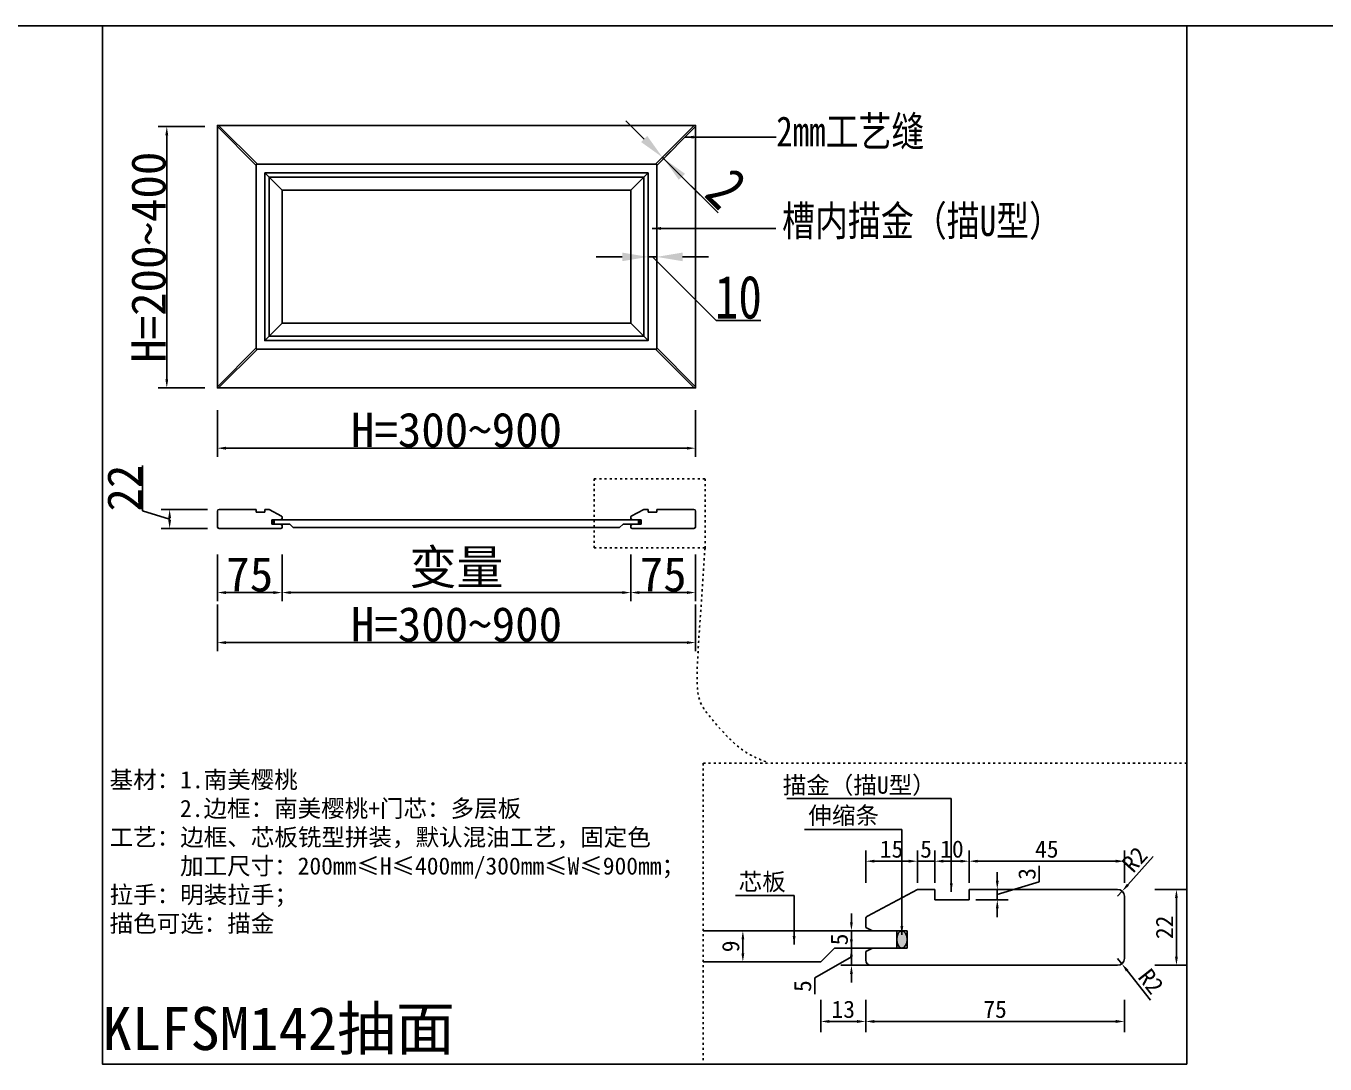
# Model space of a CAD drawing. Header units: millimetres. Extents: x 85186 to 129000, y -77269 to -36327.
# Drawn here: x 88328 to 89834, y -70512 to -69308 of the extents above; entities that cross this region are included whole.
import ezdxf

# ---------------------------------------------------------------- set-up
doc = ezdxf.new("R2010")
doc.units = ezdxf.units.MM
doc.linetypes.add('100', pattern=[30, 12, -18])
doc.layers.add('粗实线', color=7, linetype='Continuous')
doc.layers.add('细实线', color=251, linetype='Continuous')
doc.styles.add('KLF-1_宋体', font='SimSun.ttf')
doc.styles.get("Standard").update_dxf_attribs({"font": 'SimSun.ttf'})
doc.styles.add('ZB_宋体', font='SimSun.ttf')
doc.styles.add('宋体', font='SimSun.ttf', dxfattribs={"width": 0.8})
doc.dimstyles.new('ZB16-1.0+4倍大样', dxfattribs={"dimscale": 10, "dimtxt": 2, "dimasz": 1, "dimexe": 1.25, "dimexo": 0.625, "dimgap": 0.4, "dimtad": 1, "dimdec": 1, "dimlfac": 0.25, "dimtxsty": 'Standard', "dimcen": 2.5, "dimclrd": 144, "dimclre": 144, "dimclrt": 4, "dimadec": 0, "dimazin": 0, "dimtfac": 1, "dimtdec": 1, "dimtmove": 1, "dimatfit": 3, "dimfxlon": 1, "dimarcsym": 0})
doc.dimstyles.new('客来福标注小', dxfattribs={"dimscale": 20, "dimtxt": 2, "dimasz": 0.5, "dimexe": 0.5, "dimexo": 0, "dimgap": 0.05, "dimtad": 1, "dimdec": 0, "dimzin": 0, "dimdsep": 46, "dimtxsty": 'Standard', "dimcen": 0, "dimclrd": 256, "dimclre": 256, "dimclrt": 256, "dimadec": 0, "dimazin": 0, "dimtfac": 1, "dimtdec": 0, "dimtofl": 0, "dimtmove": 1, "dimatfit": 3, "dimfxl": 2.2, "dimfxlon": 1, "dimtolj": 1, "dimtzin": 0, "dimarcsym": 0})
doc.dimstyles.new('客来福衣柜标注大', dxfattribs={"dimscale": 20, "dimtxt": 2.5, "dimasz": 1.5, "dimexe": 0.6, "dimexo": 0, "dimgap": 0.1, "dimtad": 1, "dimdec": 0, "dimzin": 0, "dimdsep": 46, "dimtxsty": '宋体', "dimcen": 0, "dimclrd": 251, "dimclre": 251, "dimclrt": 256, "dimadec": 0, "dimazin": 0, "dimtfac": 1, "dimtdec": 0, "dimtofl": 0, "dimtmove": 1, "dimatfit": 3, "dimfxl": 3.8, "dimfxlon": 1, "dimtolj": 1, "dimtzin": 0, "dimarcsym": 0})

# ---------------------------------------------------------------- blocks, each defined once
blk = doc.blocks.new('*D2775')
at = {"lineweight": -2, "transparency": 16777216}
for p, q in [((88535.6, -69424.9), (88481.6, -69424.9)), ((88491.6, -69717.9), (88491.6, -69434.9)), ((88535.6, -69727.9), (88481.6, -69727.9))]:
    blk.add_line(p, q, dxfattribs=at)
at = {"transparency": 16777216}
for points in [[(88489.9, -69434.9), (88493.2, -69434.9), (88491.6, -69424.9)], [(88489.9, -69717.9), (88493.2, -69717.9), (88491.6, -69727.9)]]:
    blk.add_solid(points, dxfattribs=at)
at = {"layer": 'Defpoints', "color": 0, "transparency": 16777216}
for p in [(88491.6, -69424.9), (88593.8, -69424.9, 0), (88593.8, -69727.9, 0)]:
    blk.add_point(p, dxfattribs=at)
at = {"transparency": 16777216, "insert": (88470.6, -69576.4), "char_height": 40, "attachment_point": 5, "rotation": 90, "style": 'KLF-1_宋体'}
blk.add_mtext('\\A1;H=200~400', dxfattribs=at)
blk = doc.blocks.new('*D2776')
at = {"lineweight": -2, "transparency": 16777216}
for p, q in [((88550.2, -69753.8), (88550.2, -69807.8)), ((89104.5, -69753.8), (89104.5, -69807.8)), ((88560.2, -69797.8), (89094.5, -69797.8))]:
    blk.add_line(p, q, dxfattribs=at)
at = {"transparency": 16777216}
for points in [[(88560.2, -69796.1), (88560.2, -69799.5), (88550.2, -69797.8)], [(89094.5, -69796.1), (89094.5, -69799.5), (89104.5, -69797.8)]]:
    blk.add_solid(points, dxfattribs=at)
at = {"layer": 'Defpoints', "color": 0, "transparency": 16777216}
for p in [(89104.5, -69658.6, 0), (88550.2, -69705, 0), (89104.5, -69797.8)]:
    blk.add_point(p, dxfattribs=at)
at = {"transparency": 16777216, "insert": (88827.4, -69776.8), "char_height": 40, "attachment_point": 5, "style": 'KLF-1_宋体'}
blk.add_mtext('\\A1;H=300~900', dxfattribs=at)
blk = doc.blocks.new('*D2777')
at = {"color": 251, "linetype": 'ByBlock', "lineweight": -2, "ltscale": 6, "transparency": 16777216}
for p, q in [((89044.9, -69439.3), (89023.7, -69418.1)), ((89062.8, -69463.8), (89074.6, -69452)), ((89064.2, -69465.2), (89076.1, -69453.4)), ((89067.6, -69461.9), (89066.2, -69460.5)), ((89130.6, -69524.9), (89067.6, -69461.9)), ((89088.8, -69483.1), (89110, -69504.3))]:
    blk.add_line(p, q, dxfattribs=at)
at = {"color": 251, "linetype": 'ByBlock', "ltscale": 6, "transparency": 16777216}
for points in [[(89048.5, -69435.7), (89041.4, -69442.8), (89066.2, -69460.5)], [(89092.3, -69479.6), (89085.2, -69486.6), (89067.6, -69461.9)]]:
    blk.add_solid(points, dxfattribs=at)
at = {"layer": 'Defpoints', "color": 0, "linetype": 'ByBlock', "ltscale": 6, "transparency": 16777216}
for p in [(89062.8, -69463.8), (89064.2, -69465.2), (89066.2, -69460.5)]:
    blk.add_point(p, dxfattribs=at)
at = {"linetype": 'ByBlock', "ltscale": 6, "transparency": 16777216, "insert": (89140.5, -69496.6), "char_height": 50, "attachment_point": 5, "rotation": 315, "style": '宋体'}
blk.add_mtext('\\A1;2', dxfattribs=at)
blk = doc.blocks.new('*D2778')
at = {"color": 251, "linetype": 'ByBlock', "lineweight": -2, "ltscale": 6, "transparency": 16777216}
for p, q in [((89049.5, -69547.8), (89049.5, -69588)), ((89059.5, -69547.8), (89059.5, -69588)), ((89019.5, -69576), (88989.5, -69576)), ((89049.5, -69576), (89059.5, -69576)), ((89054.5, -69576), (89128.3, -69649.9)), ((89089.5, -69576), (89119.5, -69576)), ((89128.3, -69649.9), (89180.1, -69649.9))]:
    blk.add_line(p, q, dxfattribs=at)
at = {"color": 251, "linetype": 'ByBlock', "ltscale": 6, "transparency": 16777216}
for points in [[(89019.5, -69571), (89019.5, -69581), (89049.5, -69576)], [(89089.5, -69571), (89089.5, -69581), (89059.5, -69576)]]:
    blk.add_solid(points, dxfattribs=at)
at = {"layer": 'Defpoints', "color": 0, "linetype": 'ByBlock', "ltscale": 6, "transparency": 16777216}
for p in [(89049.5, -69547.8), (89059.5, -69547.8), (89059.5, -69576)]:
    blk.add_point(p, dxfattribs=at)
at = {"linetype": 'ByBlock', "ltscale": 6, "transparency": 16777216, "insert": (89154.2, -69622.9), "char_height": 50, "attachment_point": 5, "style": '宋体'}
blk.add_mtext('\\A1;10', dxfattribs=at)
blk = doc.blocks.new('*D2779')
at = {"lineweight": -2, "transparency": 16777216}
for p, q in [((88550.2, -69921.2), (88550.2, -69975.2)), ((88625.2, -69921.2), (88625.2, -69975.2)), ((88560.2, -69965.2), (88615.2, -69965.2))]:
    blk.add_line(p, q, dxfattribs=at)
at = {"transparency": 16777216}
for points in [[(88560.2, -69963.5), (88560.2, -69966.9), (88550.2, -69965.2)], [(88615.2, -69963.5), (88615.2, -69966.9), (88625.2, -69965.2)]]:
    blk.add_solid(points, dxfattribs=at)
at = {"layer": 'Defpoints', "color": 0, "transparency": 16777216}
for p in [(88550.2, -69892.1), (88625.2, -69890.9), (88625.2, -69965.2)]:
    blk.add_point(p, dxfattribs=at)
at = {"transparency": 16777216, "insert": (88587.7, -69944.2), "char_height": 40, "attachment_point": 5, "style": 'KLF-1_宋体'}
blk.add_mtext('\\A1;75', dxfattribs=at)
blk = doc.blocks.new('*D2780')
at = {"lineweight": -2, "transparency": 16777216}
for p, q in [((88625.2, -69921.2), (88625.2, -69975.2)), ((89029.5, -69921.2), (89029.5, -69975.2)), ((88635.2, -69965.2), (89019.5, -69965.2))]:
    blk.add_line(p, q, dxfattribs=at)
at = {"transparency": 16777216}
for points in [[(88635.2, -69963.5), (88635.2, -69966.9), (88625.2, -69965.2)], [(89019.5, -69963.5), (89019.5, -69966.9), (89029.5, -69965.2)]]:
    blk.add_solid(points, dxfattribs=at)
at = {"layer": 'Defpoints', "color": 0, "transparency": 16777216}
for p in [(88625.2, -69890.9), (89029.5, -69900.3, 0), (89029.5, -69965.2)]:
    blk.add_point(p, dxfattribs=at)
at = {"transparency": 16777216, "insert": (88827.4, -69937.9), "char_height": 40, "attachment_point": 5, "style": 'KLF-1_宋体'}
blk.add_mtext('\\A1;变量', dxfattribs=at)
blk = doc.blocks.new('*D2781')
at = {"lineweight": -2, "transparency": 16777216}
for p, q in [((89029.5, -69921.2), (89029.5, -69975.2)), ((89104.5, -69921.2), (89104.5, -69975.2)), ((89039.5, -69965.2), (89094.5, -69965.2))]:
    blk.add_line(p, q, dxfattribs=at)
at = {"transparency": 16777216}
for points in [[(89039.5, -69963.5), (89039.5, -69966.9), (89029.5, -69965.2)], [(89094.5, -69963.5), (89094.5, -69966.9), (89104.5, -69965.2)]]:
    blk.add_solid(points, dxfattribs=at)
at = {"layer": 'Defpoints', "color": 0, "transparency": 16777216}
for p in [(89104.5, -69892.1), (89029.5, -69900.3), (89104.5, -69965.2)]:
    blk.add_point(p, dxfattribs=at)
at = {"transparency": 16777216, "insert": (89067, -69944.2), "char_height": 40, "attachment_point": 5, "style": 'KLF-1_宋体'}
blk.add_mtext('\\A1;75', dxfattribs=at)
blk = doc.blocks.new('*D2782')
at = {"lineweight": -2, "transparency": 16777216}
for p, q in [((88463.4, -69870.4), (88463.4, -69817.7)), ((88494.9, -69879.9), (88463.4, -69870.4)), ((88538.9, -69868.9), (88484.9, -69868.9)), ((88538.9, -69890.9), (88484.9, -69890.9)), ((88494.9, -69880.9), (88494.9, -69878.9))]:
    blk.add_line(p, q, dxfattribs=at)
at = {"transparency": 16777216}
for points in [[(88493.2, -69878.9), (88496.5, -69878.9), (88494.9, -69868.9)], [(88493.2, -69880.9), (88496.5, -69880.9), (88494.9, -69890.9)]]:
    blk.add_solid(points, dxfattribs=at)
at = {"layer": 'Defpoints', "color": 0, "transparency": 16777216}
for p in [(88494.9, -69868.9), (88576.7, -69868.9), (88576.7, -69890.9)]:
    blk.add_point(p, dxfattribs=at)
at = {"transparency": 16777216, "insert": (88442.4, -69844.1), "char_height": 40, "attachment_point": 5, "rotation": 90, "style": 'KLF-1_宋体'}
blk.add_mtext('\\A1;22', dxfattribs=at)
blk = doc.blocks.new('*D2783')
at = {"lineweight": -2, "transparency": 16777216}
for p, q in [((88550.2, -69979.2), (88550.2, -70033.2)), ((89104.5, -69979.2), (89104.5, -70033.2)), ((88560.2, -70023.2), (89094.5, -70023.2))]:
    blk.add_line(p, q, dxfattribs=at)
at = {"transparency": 16777216}
for points in [[(88560.2, -70021.5), (88560.2, -70024.9), (88550.2, -70023.2)], [(89094.5, -70021.5), (89094.5, -70024.9), (89104.5, -70023.2)]]:
    blk.add_solid(points, dxfattribs=at)
at = {"layer": 'Defpoints', "color": 0, "transparency": 16777216}
for p in [(89104.5, -69884), (88550.2, -69930.4, 0), (89104.5, -70023.2)]:
    blk.add_point(p, dxfattribs=at)
at = {"transparency": 16777216, "insert": (88827.4, -70002.2), "char_height": 40, "attachment_point": 5, "style": 'KLF-1_宋体'}
blk.add_mtext('\\A1;H=300~900', dxfattribs=at)
blk = doc.blocks.new('*D2784')
at = {"color": 144, "lineweight": -2, "transparency": 16777216}
for p, q in [((89184.4, -70357.4), (89146.9, -70357.4)), ((89159.4, -70383.4), (89159.4, -70367.4)), ((89184.4, -70393.4), (89146.9, -70393.4))]:
    blk.add_line(p, q, dxfattribs=at)
at = {"color": 144, "transparency": 16777216}
for points in [[(89157.8, -70367.4), (89161.1, -70367.4), (89159.4, -70357.4)], [(89157.8, -70383.4), (89161.1, -70383.4), (89159.4, -70393.4)]]:
    blk.add_solid(points, dxfattribs=at)
at = {"layer": 'Defpoints', "color": 0, "transparency": 16777216}
for p in [(89159.4, -70357.4), (89232.8, -70357.4), (89232.8, -70393.4)]:
    blk.add_point(p, dxfattribs=at)
at = {"color": 4, "transparency": 16777216, "insert": (89145.4, -70375.4), "char_height": 20, "attachment_point": 5, "rotation": 90}
blk.add_mtext('9', dxfattribs=at)
blk = doc.blocks.new('*D2785')
at = {"color": 144, "lineweight": -2, "transparency": 16777216}
for p, q in [((89301.8, -70437.5), (89301.8, -70475)), ((89601.8, -70437.5), (89601.8, -70475)), ((89311.8, -70462.5), (89591.8, -70462.5))]:
    blk.add_line(p, q, dxfattribs=at)
at = {"color": 144, "transparency": 16777216}
for points in [[(89311.8, -70460.8), (89311.8, -70464.2), (89301.8, -70462.5)], [(89591.8, -70460.8), (89591.8, -70464.2), (89601.8, -70462.5)]]:
    blk.add_solid(points, dxfattribs=at)
at = {"layer": 'Defpoints', "color": 0, "transparency": 16777216}
for p in [(89301.8, -70343.8), (89601.8, -70343.8), (89601.8, -70462.5)]:
    blk.add_point(p, dxfattribs=at)
at = {"color": 4, "transparency": 16777216, "insert": (89451.8, -70448.5), "char_height": 20, "attachment_point": 5}
blk.add_mtext('75', dxfattribs=at)
blk = doc.blocks.new('*D2786')
at = {"color": 144, "lineweight": -2, "transparency": 16777216}
for p, q in [((89637.1, -70309.4), (89674.6, -70309.4)), ((89662.1, -70387.4), (89662.1, -70319.4)), ((89637.1, -70397.4), (89674.6, -70397.4))]:
    blk.add_line(p, q, dxfattribs=at)
at = {"color": 144, "transparency": 16777216}
for points in [[(89660.4, -70319.4), (89663.7, -70319.4), (89662.1, -70309.4)], [(89660.4, -70387.4), (89663.7, -70387.4), (89662.1, -70397.4)]]:
    blk.add_solid(points, dxfattribs=at)
at = {"layer": 'Defpoints', "color": 0, "transparency": 16777216}
for p in [(89541, -70309.4), (89662.1, -70309.4), (89541, -70397.4)]:
    blk.add_point(p, dxfattribs=at)
at = {"color": 4, "transparency": 16777216, "insert": (89648.1, -70353.4), "char_height": 20, "attachment_point": 5, "rotation": 90}
blk.add_mtext('22', dxfattribs=at)
blk = doc.blocks.new('*D2787')
at = {"color": 144, "lineweight": -2, "transparency": 16777216}
for p, q in [((89249.8, -70437.5), (89249.8, -70475)), ((89301.8, -70437.5), (89301.8, -70475)), ((89259.8, -70462.5), (89291.8, -70462.5))]:
    blk.add_line(p, q, dxfattribs=at)
at = {"color": 144, "transparency": 16777216}
for points in [[(89259.8, -70460.8), (89259.8, -70464.2), (89249.8, -70462.5)], [(89291.8, -70460.8), (89291.8, -70464.2), (89301.8, -70462.5)]]:
    blk.add_solid(points, dxfattribs=at)
at = {"layer": 'Defpoints', "color": 0, "transparency": 16777216}
for p in [(89301.8, -70386.4), (89249.8, -70393.4), (89301.8, -70462.5)]:
    blk.add_point(p, dxfattribs=at)
at = {"color": 4, "transparency": 16777216, "insert": (89275.8, -70448.5), "char_height": 20, "attachment_point": 5}
blk.add_mtext('13', dxfattribs=at)
blk = doc.blocks.new('*D2788')
at = {"color": 144, "lineweight": -2, "transparency": 16777216}
for p, q in [((89301.8, -70301.7), (89301.8, -70264.2)), ((89361.8, -70301.7), (89361.8, -70264.2)), ((89311.8, -70276.7), (89351.8, -70276.7))]:
    blk.add_line(p, q, dxfattribs=at)
at = {"color": 144, "transparency": 16777216}
for points in [[(89311.8, -70275), (89311.8, -70278.3), (89301.8, -70276.7)], [(89351.8, -70275), (89351.8, -70278.3), (89361.8, -70276.7)]]:
    blk.add_solid(points, dxfattribs=at)
at = {"layer": 'Defpoints', "color": 0, "transparency": 16777216}
for p in [(89361.8, -70276.7), (89361.8, -70328.1), (89301.8, -70367.3)]:
    blk.add_point(p, dxfattribs=at)
at = {"color": 4, "transparency": 16777216, "insert": (89331.8, -70262.7), "char_height": 20, "attachment_point": 5}
blk.add_mtext('15', dxfattribs=at)
blk = doc.blocks.new('*D2789')
at = {"color": 144, "lineweight": -2, "transparency": 16777216}
for p, q in [((89381.8, -70301.7), (89381.8, -70264.2)), ((89421.8, -70301.7), (89421.8, -70264.2)), ((89391.8, -70276.7), (89411.8, -70276.7))]:
    blk.add_line(p, q, dxfattribs=at)
at = {"color": 144, "transparency": 16777216}
for points in [[(89391.8, -70275), (89391.8, -70278.3), (89381.8, -70276.7)], [(89411.8, -70275), (89411.8, -70278.3), (89421.8, -70276.7)]]:
    blk.add_solid(points, dxfattribs=at)
at = {"layer": 'Defpoints', "color": 0, "transparency": 16777216}
for p in [(89421.8, -70276.7), (89381.8, -70309.4), (89421.8, -70309.4)]:
    blk.add_point(p, dxfattribs=at)
at = {"color": 4, "transparency": 16777216, "insert": (89401.8, -70262.7), "char_height": 20, "attachment_point": 5}
blk.add_mtext('10', dxfattribs=at)
blk = doc.blocks.new('*D2790')
at = {"color": 144, "lineweight": -2, "transparency": 16777216}
for p, q in [((89421.8, -70301.7), (89421.8, -70264.2)), ((89601.8, -70301.7), (89601.8, -70264.2)), ((89431.8, -70276.7), (89591.8, -70276.7))]:
    blk.add_line(p, q, dxfattribs=at)
at = {"color": 144, "transparency": 16777216}
for points in [[(89431.8, -70275), (89431.8, -70278.3), (89421.8, -70276.7)], [(89591.8, -70275), (89591.8, -70278.3), (89601.8, -70276.7)]]:
    blk.add_solid(points, dxfattribs=at)
at = {"layer": 'Defpoints', "color": 0, "transparency": 16777216}
for p in [(89601.8, -70276.7), (89421.8, -70315.4), (89601.8, -70343.8)]:
    blk.add_point(p, dxfattribs=at)
at = {"color": 4, "transparency": 16777216, "insert": (89511.8, -70262.7), "char_height": 20, "attachment_point": 5}
blk.add_mtext('45', dxfattribs=at)
blk = doc.blocks.new('*D2791')
at = {"color": 144, "lineweight": -2, "transparency": 16777216}
for p, q in [((89361.8, -70301.7), (89361.8, -70264.2)), ((89381.8, -70301.7), (89381.8, -70264.2)), ((89351.8, -70276.7), (89341.8, -70276.7)), ((89381.8, -70276.7), (89361.8, -70276.7)), ((89391.8, -70276.7), (89401.8, -70276.7))]:
    blk.add_line(p, q, dxfattribs=at)
at = {"color": 144, "transparency": 16777216}
for points in [[(89351.8, -70275), (89351.8, -70278.3), (89361.8, -70276.7)], [(89391.8, -70275), (89391.8, -70278.3), (89381.8, -70276.7)]]:
    blk.add_solid(points, dxfattribs=at)
at = {"layer": 'Defpoints', "color": 0, "transparency": 16777216}
for p in [(89361.8, -70276.7), (89361.8, -70309.4), (89381.8, -70309.4)]:
    blk.add_point(p, dxfattribs=at)
at = {"color": 4, "transparency": 16777216, "insert": (89371.8, -70262.7), "char_height": 20, "attachment_point": 5}
blk.add_mtext('5', dxfattribs=at)
blk = doc.blocks.new('*D2792')
at = {"color": 144, "lineweight": -2, "transparency": 16777216}
for p, q in [((89502.9, -70300.8), (89502.9, -70282)), ((89454.4, -70299.4), (89454.4, -70289.4)), ((89429.4, -70309.4), (89466.9, -70309.4)), ((89454.4, -70315.4), (89502.9, -70300.8)), ((89454.4, -70309.4), (89454.4, -70321.4)), ((89454.4, -70309.4), (89454.4, -70321.4)), ((89429.4, -70321.4), (89466.9, -70321.4)), ((89454.4, -70331.4), (89454.4, -70341.4))]:
    blk.add_line(p, q, dxfattribs=at)
at = {"color": 144, "transparency": 16777216}
for points in [[(89452.7, -70299.4), (89456, -70299.4), (89454.4, -70309.4)], [(89452.7, -70331.4), (89456, -70331.4), (89454.4, -70321.4)]]:
    blk.add_solid(points, dxfattribs=at)
at = {"layer": 'Defpoints', "color": 0, "transparency": 16777216}
for p in [(89421.8, -70309.4), (89421.8, -70321.4), (89454.4, -70321.4)]:
    blk.add_point(p, dxfattribs=at)
at = {"color": 4, "transparency": 16777216, "insert": (89488.9, -70291.4), "char_height": 20, "attachment_point": 5, "rotation": 90}
blk.add_mtext('3', dxfattribs=at)
blk = doc.blocks.new('*D2793')
at = {"color": 144, "lineweight": -2, "transparency": 16777216}
for p, q in [((89285.3, -70347.4), (89285.3, -70337.4)), ((89310.3, -70357.4), (89272.8, -70357.4)), ((89285.3, -70377.4), (89285.3, -70357.4)), ((89310.3, -70377.4), (89272.8, -70377.4)), ((89285.3, -70387.4), (89285.3, -70397.4))]:
    blk.add_line(p, q, dxfattribs=at)
at = {"color": 144, "transparency": 16777216}
for points in [[(89283.6, -70347.4), (89286.9, -70347.4), (89285.3, -70357.4)], [(89283.6, -70387.4), (89286.9, -70387.4), (89285.3, -70377.4)]]:
    blk.add_solid(points, dxfattribs=at)
at = {"layer": 'Defpoints', "color": 0, "transparency": 16777216}
for p in [(89285.3, -70357.4), (89321.7, -70357.4), (89321.7, -70377.4)]:
    blk.add_point(p, dxfattribs=at)
at = {"color": 4, "transparency": 16777216, "insert": (89271.3, -70367.4), "char_height": 20, "attachment_point": 5, "rotation": 90}
blk.add_mtext('5', dxfattribs=at)
blk = doc.blocks.new('*D2794')
at = {"color": 144, "lineweight": -2, "transparency": 16777216}
for p, q in [((89285.3, -70367.4), (89285.3, -70357.4)), ((89285.3, -70387.4), (89242.8, -70412)), ((89310.3, -70377.4), (89272.8, -70377.4)), ((89285.3, -70377.4), (89285.3, -70397.4)), ((89285.3, -70377.4), (89285.3, -70397.4)), ((89310.3, -70397.4), (89272.8, -70397.4)), ((89242.8, -70412), (89242.8, -70430.9)), ((89285.3, -70407.4), (89285.3, -70417.4))]:
    blk.add_line(p, q, dxfattribs=at)
at = {"color": 144, "transparency": 16777216}
for points in [[(89283.6, -70367.4), (89286.9, -70367.4), (89285.3, -70377.4)], [(89283.6, -70407.4), (89286.9, -70407.4), (89285.3, -70397.4)]]:
    blk.add_solid(points, dxfattribs=at)
at = {"layer": 'Defpoints', "color": 0, "transparency": 16777216}
for p in [(89321.7, -70377.4), (89285.3, -70397.4), (89321.7, -70397.4)]:
    blk.add_point(p, dxfattribs=at)
at = {"color": 4, "transparency": 16777216, "insert": (89228.8, -70421.5), "char_height": 20, "attachment_point": 5, "rotation": 90}
blk.add_mtext('5', dxfattribs=at)
blk = doc.blocks.new('*D2795')
at = {"color": 144, "lineweight": -2, "transparency": 16777216}
for p, q in [((89635.2, -70271.3), (89605.9, -70304)), ((89593.8, -70317.4), (89599.2, -70311.4))]:
    blk.add_line(p, q, dxfattribs=at)
at = {"color": 144, "transparency": 16777216}
blk.add_solid([(89604.6, -70302.9), (89607.1, -70305.1), (89599.2, -70311.4)], dxfattribs=at)
at = {"layer": 'Defpoints', "color": 0, "transparency": 16777216}
for p in [(89599.2, -70311.4), (89593.8, -70317.4)]:
    blk.add_point(p, dxfattribs=at)
at = {"color": 4, "transparency": 16777216, "insert": (89613.5, -70274.6), "char_height": 20, "attachment_point": 5, "rotation": 48.0417}
blk.add_mtext('R2', dxfattribs=at)
blk = doc.blocks.new('*D2796')
at = {"color": 144, "lineweight": -2, "transparency": 16777216}
for p, q in [((89593.8, -70389.4), (89598.8, -70395.7)), ((89632.1, -70438), (89605, -70403.5))]:
    blk.add_line(p, q, dxfattribs=at)
at = {"color": 144, "transparency": 16777216}
blk.add_solid([(89606.3, -70402.5), (89603.6, -70404.6), (89598.8, -70395.7)], dxfattribs=at)
at = {"layer": 'Defpoints', "color": 0, "transparency": 16777216}
for p in [(89593.8, -70389.4), (89598.8, -70395.7)]:
    blk.add_point(p, dxfattribs=at)
at = {"color": 4, "transparency": 16777216, "insert": (89632.6, -70416), "char_height": 20, "attachment_point": 5, "rotation": 308.2195}
blk.add_mtext('R2', dxfattribs=at)

msp = doc.modelspace()

# ---------------------------------------------------------------- hatches: boundary and pattern name
at = {"layer": '细实线'}
h = msp.add_hatch(color=256, dxfattribs=at)
edge = h.paths.add_edge_path()
edge.add_ellipse((88614.706, -69883.378), major_axis=(0, 2.5), ratio=0.6, start_angle=90, end_angle=180, ccw=False)
edge.add_ellipse((88614.706, -69883.378), major_axis=(0, 2.5), ratio=0.6, start_angle=0, end_angle=90, ccw=False)
edge.add_ellipse((88614.706, -69883.378), major_axis=(0, 2.5), ratio=0.6, start_angle=180, end_angle=360, ccw=False)
h = msp.add_hatch(color=256, dxfattribs=at)
edge = h.paths.add_edge_path()
edge.add_ellipse((89040.014, -69883.378), major_axis=(0, 2.5), ratio=0.6, start_angle=180, end_angle=270)
edge.add_ellipse((89040.014, -69883.378), major_axis=(0, 2.5), ratio=0.6, start_angle=270, end_angle=360)
edge.add_ellipse((89040.014, -69883.378), major_axis=(0, 2.5), ratio=0.6, start_angle=0, end_angle=180)
h = msp.add_hatch(color=256, dxfattribs=at)
edge = h.paths.add_edge_path()
edge.add_ellipse((89343.817, -70367.384), major_axis=(0, 10), ratio=0.6, start_angle=180, end_angle=270)
edge.add_ellipse((89343.817, -70367.384), major_axis=(0, 10), ratio=0.6, start_angle=270, end_angle=360)
edge.add_ellipse((89343.817, -70367.384), major_axis=(0, 10), ratio=0.6, start_angle=0, end_angle=180)

# ---------------------------------------------------------------- linework, layer by layer
for p, q in [((85317.175, -69308.236), (128998.286, -69308.236)), ((89674.054, -69308.236), (88416.93, -69308.236)), ((88416.93, -69308.236), (89674.054, -69308.236)), ((88962.714, -69308.236), (88631.556, -69308.236)), ((89100.824, -69308.236), (88962.714, -69308.236)), ((88962.714, -69308.236), (89439.853, -69308.236)), ((89439.853, -69308.236), (89100.824, -69308.236)), ((89674.054, -69308.236), (89439.853, -69308.236)), ((89674.054, -69308.236), (89439.853, -69308.236)), ((88634.206, -69885.878), (88638.206, -69889.878)), ((89020.514, -69885.878, 0), (89016.514, -69889.878, 0)), ((89265.817, -70377.384), (89249.817, -70393.384)), ((88416.93, -70511.858), (89674.054, -70511.858))]:
    msp.add_line(p, q)
at = {"color": 0}
msp.add_line((88416.93, -70511.858), (88416.93, -69308.236), dxfattribs=at)
at = {"color": 3}
for q in [(88416.93, -69308.236), (89674.054, -70511.858)]:
    msp.add_line((89674.054, -69308.236), q, dxfattribs=at)
at = {"color": 0}
for points in [[(88416.93, -69308.236), (89674.054, -69308.236), (89674.054, -70511.858), (88416.93, -70511.858)], [(88550.206, -69423.532), (89104.42, -69423.532), (89104.42, -69727.947), (88550.206, -69727.947)]]:
    msp.add_lwpolyline(points, close=True, dxfattribs=at)
at = {"color": 2}
msp.add_lwpolyline([(88550.206, -69727.947), (89104.42, -69727.947), (89104.42, -69423.532), (88550.206, -69423.532)], close=True, dxfattribs=at)
at = {"color": 251, "linetype": '100', "ltscale": 0.2}
for points in [[(88987.079, -69833.419), (89115.521, -69833.419), (89115.521, -69913.491), (88987.079, -69913.491)], [(89674.054, -70163.159), (89113.519, -70163.159), (89113.519, -70511.858), (89674.054, -70511.858)]]:
    msp.add_lwpolyline(points, close=True, dxfattribs=at)
msp.add_open_spline([(89115.521, -69913.491), (89104.514, -70082.815), (89098.131, -70082.815), (89157.691, -70152.717), (89182.49, -70159.482), (89189.577, -70163.159)], degree=3, knots=[0, 0, 0, 0, 104.12393614, 163.86704004, 188.21827368, 188.21827368, 188.21827368, 188.21827368], dxfattribs=at)
at = {"layer": '粗实线'}
for p, q in [((88550.206, -69870.878), (88550.206, -69888.878)), ((88595.206, -69868.878), (88552.206, -69868.878)), ((88595.206, -69868.878), (88595.206, -69871.878)), ((88605.206, -69871.878), (88595.206, -69871.878)), ((88610.206, -69868.878), (88605.206, -69868.878)), ((88605.206, -69868.878), (88605.206, -69871.878)), ((88624.676, -69876.595), (88610.206, -69868.878)), ((88625.206, -69879.878), (88625.206, -69877.478)), ((89029.514, -69879.878, 0), (89029.514, -69877.478, 0)), ((89030.043, -69876.595, 0), (89044.514, -69868.878, 0)), ((89044.514, -69868.878, 0), (89049.514, -69868.878, 0)), ((89049.514, -69868.878, 0), (89049.514, -69871.878, 0)), ((89049.514, -69871.878, 0), (89059.514, -69871.878, 0)), ((89059.514, -69868.878, 0), (89102.514, -69868.878, 0)), ((89059.514, -69868.878, 0), (89059.514, -69871.878, 0)), ((89104.514, -69870.878, 0), (89104.514, -69888.878, 0)), ((88552.206, -69890.878), (88623.706, -69890.878)), ((88613.206, -69880.878), (88623.206, -69880.878)), ((88613.206, -69885.878), (88613.206, -69880.878)), ((88613.206, -69885.878), (88623.206, -69885.878)), ((88616.206, -69885.878), (88616.206, -69880.878)), ((88616.206, -69880.878), (88668.949, -69880.878)), ((88634.206, -69885.878), (88616.206, -69885.878)), ((88625.206, -69879.878), (88623.206, -69880.878)), ((88625.206, -69886.878), (88623.206, -69885.878)), ((88625.206, -69889.378), (88625.206, -69886.878)), ((88638.206, -69889.878), (88668.974, -69889.878)), ((89016.514, -69889.878, 0), (88656.644, -69889.878)), ((89038.514, -69880.878, 0), (88656.669, -69880.878)), ((89020.514, -69885.878, 0), (89038.514, -69885.878, 0)), ((89029.514, -69879.878, 0), (89031.514, -69880.878, 0)), ((89029.514, -69886.878, 0), (89031.514, -69885.878, 0)), ((89029.514, -69889.378, 0), (89029.514, -69886.878, 0)), ((89102.514, -69890.878, 0), (89031.014, -69890.878, 0)), ((89041.514, -69880.878, 0), (89031.514, -69880.878, 0)), ((89041.514, -69885.878, 0), (89031.514, -69885.878, 0)), ((89038.514, -69885.878, 0), (89038.514, -69880.878, 0)), ((89041.514, -69885.878, 0), (89041.514, -69880.878, 0)), ((89303.934, -70340.255), (89361.817, -70309.384)), ((89361.817, -70309.384), (89381.817, -70309.384)), ((89421.817, -70309.384), (89593.817, -70309.384)), ((89601.817, -70317.384), (89601.817, -70389.384)), ((89301.817, -70353.384), (89301.817, -70343.784)), ((89337.817, -70357.384), (89113.519, -70357.384)), ((89301.817, -70353.384), (89309.817, -70357.384)), ((89349.817, -70357.384), (89309.817, -70357.384)), ((89337.817, -70377.384), (89337.817, -70357.384)), ((89349.817, -70377.384), (89349.817, -70357.384)), ((89265.817, -70377.384), (89337.817, -70377.384)), ((89301.817, -70381.384), (89309.817, -70377.384)), ((89301.817, -70391.384), (89301.817, -70381.384)), ((89349.817, -70377.384), (89309.817, -70377.384)), ((89249.817, -70393.384), (89113.519, -70393.384)), ((89593.817, -70397.384), (89307.817, -70397.384))]:
    msp.add_line(p, q, dxfattribs=at)
at = {"layer": '粗实线', "color": 1}
for p, q in [((89381.817, -70309.384), (89381.817, -70321.384)), ((89421.817, -70309.384), (89421.817, -70321.384)), ((89381.817, -70321.384), (89421.817, -70321.384))]:
    msp.add_line(p, q, dxfattribs=at)
at = {"layer": '粗实线'}
for points in [[(88550.206, -69423.532), (89104.514, -69423.532), (89104.514, -69727.947), (88550.206, -69727.947)], [(88625.206, -69498.532), (89029.514, -69498.532), (89029.514, -69652.947), (88625.206, -69652.947)]]:
    msp.add_lwpolyline(points, close=True, dxfattribs=at)
at = {"layer": '粗实线', "color": 1}
for points in [[(88595.206, -69468.532), (89059.514, -69468.532), (89059.514, -69682.947), (88595.206, -69682.947)], [(88605.206, -69478.532), (89049.514, -69478.532), (89049.514, -69672.947), (88605.206, -69672.947)]]:
    msp.add_lwpolyline(points, close=True, dxfattribs=at)
at = {"layer": '粗实线'}
for centre, radius, start, end in [((88552.206, -69870.878), 2, 90, 180), ((88624.206, -69877.478), 1, 0, 61.927513), ((89030.514, -69877.478, 0), 1, 118.072487, 180), ((89102.514, -69870.878, 0), 2, 0, 90), ((88552.206, -69888.878), 2, 180, 270), ((88623.706, -69889.378), 1.5, 270, 0), ((89031.014, -69889.378, 0), 1.5, 180, 270), ((89102.514, -69888.878, 0), 2, 270, 0), ((89593.817, -70317.384), 8, 0, 90), ((89305.817, -70343.784), 4, 118.072487, 180), ((89593.817, -70389.384), 8, 270, 0), ((89307.817, -70391.384), 6, 180, 270)]:
    msp.add_arc(centre, radius, start, end, dxfattribs=at)
at = {"layer": '细实线'}
for p, q in [((88595.206, -69469.946, 0), (88550.206, -69424.946, 0)), ((88596.62, -69468.532, 0), (88551.62, -69423.532, 0)), ((89058.099, -69468.532, 0), (89103.099, -69423.532, 0)), ((89059.514, -69469.946, 0), (89104.514, -69424.946, 0)), ((88625.206, -69498.532, 0), (88605.206, -69478.532, 0)), ((89029.514, -69498.532, 0), (89049.514, -69478.532, 0)), ((88625.206, -69652.947, 0), (88605.206, -69672.947, 0)), ((89029.514, -69652.947, 0), (89049.514, -69672.947, 0)), ((88595.206, -69681.533, 0), (88550.206, -69726.533, 0)), ((89059.514, -69681.533, 0), (89104.514, -69726.533, 0)), ((88596.62, -69682.947, 0), (88551.62, -69727.947, 0)), ((89058.099, -69682.947, 0), (89103.099, -69727.947, 0))]:
    msp.add_line(p, q, dxfattribs=at)
msp.add_lwpolyline([(88610.206, -69483.532), (89044.514, -69483.532), (89044.514, -69667.947), (88610.206, -69667.947)], close=True, dxfattribs=at)
at = {"layer": '细实线', "extrusion": (0, 0, -1)}
msp.add_ellipse((88614.706, -69883.378), major_axis=(0, 2.5), ratio=0.6, dxfattribs=at)
at = {"layer": '细实线'}
for centre, major_axis in [((89040.014, -69883.378, 0), (0, 2.5)), ((89343.817, -70367.384), (0, 10))]:
    msp.add_ellipse(centre, major_axis=major_axis, ratio=0.6, dxfattribs=at)

# ---------------------------------------------------------------- texts
at = {"lineweight": 25, "attachment_point": 1}
for s, insert, char_height, width, style in [('基材：1.南美樱桃\\P      2.边框：南美樱桃+门芯：多层板\\P工艺：边框、芯板铣型拼装，默认混油工艺，固定色\\P      加工尺寸：200mm≤H≤400mm/300mm≤W≤900mm；\\P拉手：明装拉手；\\P描色可选：描金', (88425.291, -70172.159), 20, 722.3022, 'ZB_宋体'), ('KLFSM142抽面', (88416.93, -70445.657), 50, 6766.6201, 'KLF-1_宋体')]:
    msp.add_mtext(s, dxfattribs=dict(at, insert=insert, char_height=char_height, width=width, style=style))
at = {"color": 2, "char_height": 20, "attachment_point": 9, "style": 'ZB_宋体'}
for s, insert in [('{\\C256;描金（描U型）}', (89382.986, -70201.031)), ('{\\C256;伸缩条}', (89317.192, -70235.741)), ('{\\C256;芯板}', (89209.119, -70312.756))]:
    msp.add_mtext(s, dxfattribs=dict(at, insert=insert))
at = {"layer": '粗实线', "char_height": 35, "width": 545.0046, "attachment_point": 1, "style": '宋体'}
for s, insert in [('2mm工艺缝', (89198.162, -69412.975, 0)), ('槽内描金（描U型）', (89204.822, -69516.704))]:
    msp.add_mtext(s, dxfattribs=dict(at, insert=insert))

# ---------------------------------------------------------------- dimensions: what is measured, and where the dimension line sits
at = {"color": 0}
dim = msp.add_linear_dim(base=(88491.558, -69424.946, 0), p1=(88593.835, -69727.947), p2=(88593.835, -69424.946, 0), angle=90, text='H=200~400', dimstyle='客来福标注小', override={"dimtxsty": 'KLF-1_宋体'}, dxfattribs=at)
dim.commit()
dim.dimension.update_dxf_attribs({"geometry": '*D2775', "text_midpoint": (88470.558, -69576.446, 0)})
at = {"color": 0, "linetype": 'ByBlock', "ltscale": 6}
dim = msp.add_linear_dim(base=(89066.154, -69460.477, 0), p1=(89064.238, -69465.221, 0), p2=(89062.824, -69463.807, 0), angle=135, dimstyle='客来福衣柜标注大', override={"dimtxsty": '宋体'}, dxfattribs=at)
dim.commit()
dim.dimension.update_dxf_attribs({"geometry": '*D2777', "text_midpoint": (89148.121, -69488.961, 0), "dimtype": 161})
dim = msp.add_linear_dim(base=(89059.514, -69576.048), p1=(89049.514, -69547.825), p2=(89059.514, -69547.825), dimstyle='客来福衣柜标注大', dxfattribs=at)
dim.commit()
dim.dimension.update_dxf_attribs({"geometry": '*D2778', "text_midpoint": (89130.29, -69649.914), "dimtype": 160})
at = {"color": 0}
for base, p1, p2, text, picture, middle in [((89104.514, -69797.798), (88550.206, -69704.969, 0), (89104.514, -69658.631, 0), 'H=300~900', '*D2776', (88827.36, -69776.798)), ((89104.514, -70023.208), (88550.206, -69930.379, 0), (89104.514, -69884.041), 'H=300~900', '*D2783', (88827.36, -70002.208)), ((89029.514, -69965.206), (88625.206, -69890.89), (89029.514, -69900.34, 0), '变量', '*D2780', (88827.36, -69937.949))]:
    dim = msp.add_linear_dim(base=base, p1=p1, p2=p2, text=text, dimstyle='客来福标注小', override={"dimtxsty": 'KLF-1_宋体'}, dxfattribs=at)
    dim.commit()
    dim.dimension.update_dxf_attribs({"geometry": picture, "text_midpoint": middle})
dim = msp.add_linear_dim(base=(88494.855, -69868.878), p1=(88576.739, -69890.878), p2=(88576.739, -69868.878), angle=90, dimstyle='客来福标注小', override={"dimtxsty": 'KLF-1_宋体'}, dxfattribs=at)
dim.commit()
dim.dimension.update_dxf_attribs({"geometry": '*D2782', "text_midpoint": (88442.355, -69869.428)})
for base, p1, p2, picture, middle in [((88625.206, -69965.206), (88550.206, -69892.09), (88625.206, -69890.89), '*D2779', (88587.706, -69944.206)), ((89104.514, -69965.206, 0), (89029.514, -69900.34, 0), (89104.514, -69892.09, 0), '*D2781', (89067.014, -69944.206, 0))]:
    dim = msp.add_linear_dim(base=base, p1=p1, p2=p2, dimstyle='客来福标注小', override={"dimtxsty": 'KLF-1_宋体'}, dxfattribs=at)
    dim.commit()
    dim.dimension.update_dxf_attribs({"geometry": picture, "text_midpoint": middle})
at = {"color": 2}
dim = msp.add_linear_dim(base=(89361.817, -70276.668), p1=(89301.817, -70367.344), p2=(89361.817, -70328.144), dimstyle='ZB16-1.0+4倍大样', dxfattribs=at)
dim.commit()
dim.dimension.update_dxf_attribs({"geometry": '*D2788', "text_midpoint": (89331.817, -70276.668), "dimtype": 160})
for base, p1, p2, picture, middle in [((89361.817, -70276.668), (89381.817, -70309.384), (89361.817, -70309.384), '*D2791', (89371.817, -70262.668)), ((89421.817, -70276.668), (89381.817, -70309.384), (89421.817, -70309.384), '*D2789', (89401.817, -70262.668)), ((89601.817, -70276.668), (89421.817, -70315.384), (89601.817, -70343.784), '*D2790', (89511.817, -70262.668)), ((89601.817, -70462.484), (89301.817, -70343.784), (89601.817, -70343.784), '*D2785', (89451.817, -70448.484)), ((89301.817, -70462.484), (89249.817, -70393.384), (89301.817, -70386.384), '*D2787', (89275.817, -70448.484))]:
    dim = msp.add_linear_dim(base=base, p1=p1, p2=p2, dimstyle='ZB16-1.0+4倍大样', dxfattribs=at)
    dim.commit()
    dim.dimension.update_dxf_attribs({"geometry": picture, "text_midpoint": middle})
for center, mpoint, picture, middle in [((89593.817, -70317.384), (89599.165, -70311.435), '*D2795', (89613.466, -70274.59)), ((89593.817, -70389.384), (89598.766, -70395.669), '*D2796', (89632.632, -70416.046))]:
    dim = msp.add_radius_dim(center=center, mpoint=mpoint, dimstyle='ZB16-1.0+4倍大样', dxfattribs=at)
    dim.commit()
    dim.dimension.update_dxf_attribs({"geometry": picture, "text_midpoint": middle})
for base, p1, p2, picture, middle in [((89454.352, -70321.384), (89421.817, -70309.384), (89421.817, -70321.384), '*D2792', (89488.852, -70296.834)), ((89662.051, -70309.384), (89540.999, -70397.384), (89540.999, -70309.384), '*D2786', (89648.051, -70353.384)), ((89285.281, -70357.384), (89321.664, -70377.384), (89321.664, -70357.384), '*D2793', (89271.281, -70367.384))]:
    dim = msp.add_linear_dim(base=base, p1=p1, p2=p2, angle=90, dimstyle='ZB16-1.0+4倍大样', dxfattribs=at)
    dim.commit()
    dim.dimension.update_dxf_attribs({"geometry": picture, "text_midpoint": middle})
dim = msp.add_linear_dim(base=(89159.435, -70357.384), p1=(89232.828, -70393.384), p2=(89232.828, -70357.384), angle=90, text='9', dimstyle='ZB16-1.0+4倍大样', dxfattribs=at)
dim.commit()
dim.dimension.update_dxf_attribs({"geometry": '*D2784', "text_midpoint": (89145.435, -70375.384)})
dim = msp.add_linear_dim(base=(89285.281, -70397.384), p1=(89321.664, -70377.384), p2=(89321.664, -70397.384), angle=90, dimstyle='ZB16-1.0+4倍大样', dxfattribs=at)
dim.commit()
dim.dimension.update_dxf_attribs({"geometry": '*D2794', "text_midpoint": (89242.781, -70416.049), "dimtype": 160})

# ---------------------------------------------------------------- leaders
at = {"color": 0}
for points in [[(89092.319, -69437.14, 0), (89198.045, -69437.14, 0)], [(89054.405, -69542.995), (89197.605, -69542.995)], [(89401.067, -70312.347), (89401.067, -70203.899), (89210.555, -70203.899)], [(89343.733, -70361.902), (89343.733, -70240.102), (89231.05, -70240.102)], [(89218.829, -70373.436), (89218.829, -70316.443), (89151.03, -70316.443)]]:
    msp.add_leader(points, dimstyle='客来福标注小', override={"dimgap": 0.05, "dimtad": 0}, dxfattribs=at)

doc.saveas('drawing.dxf')
